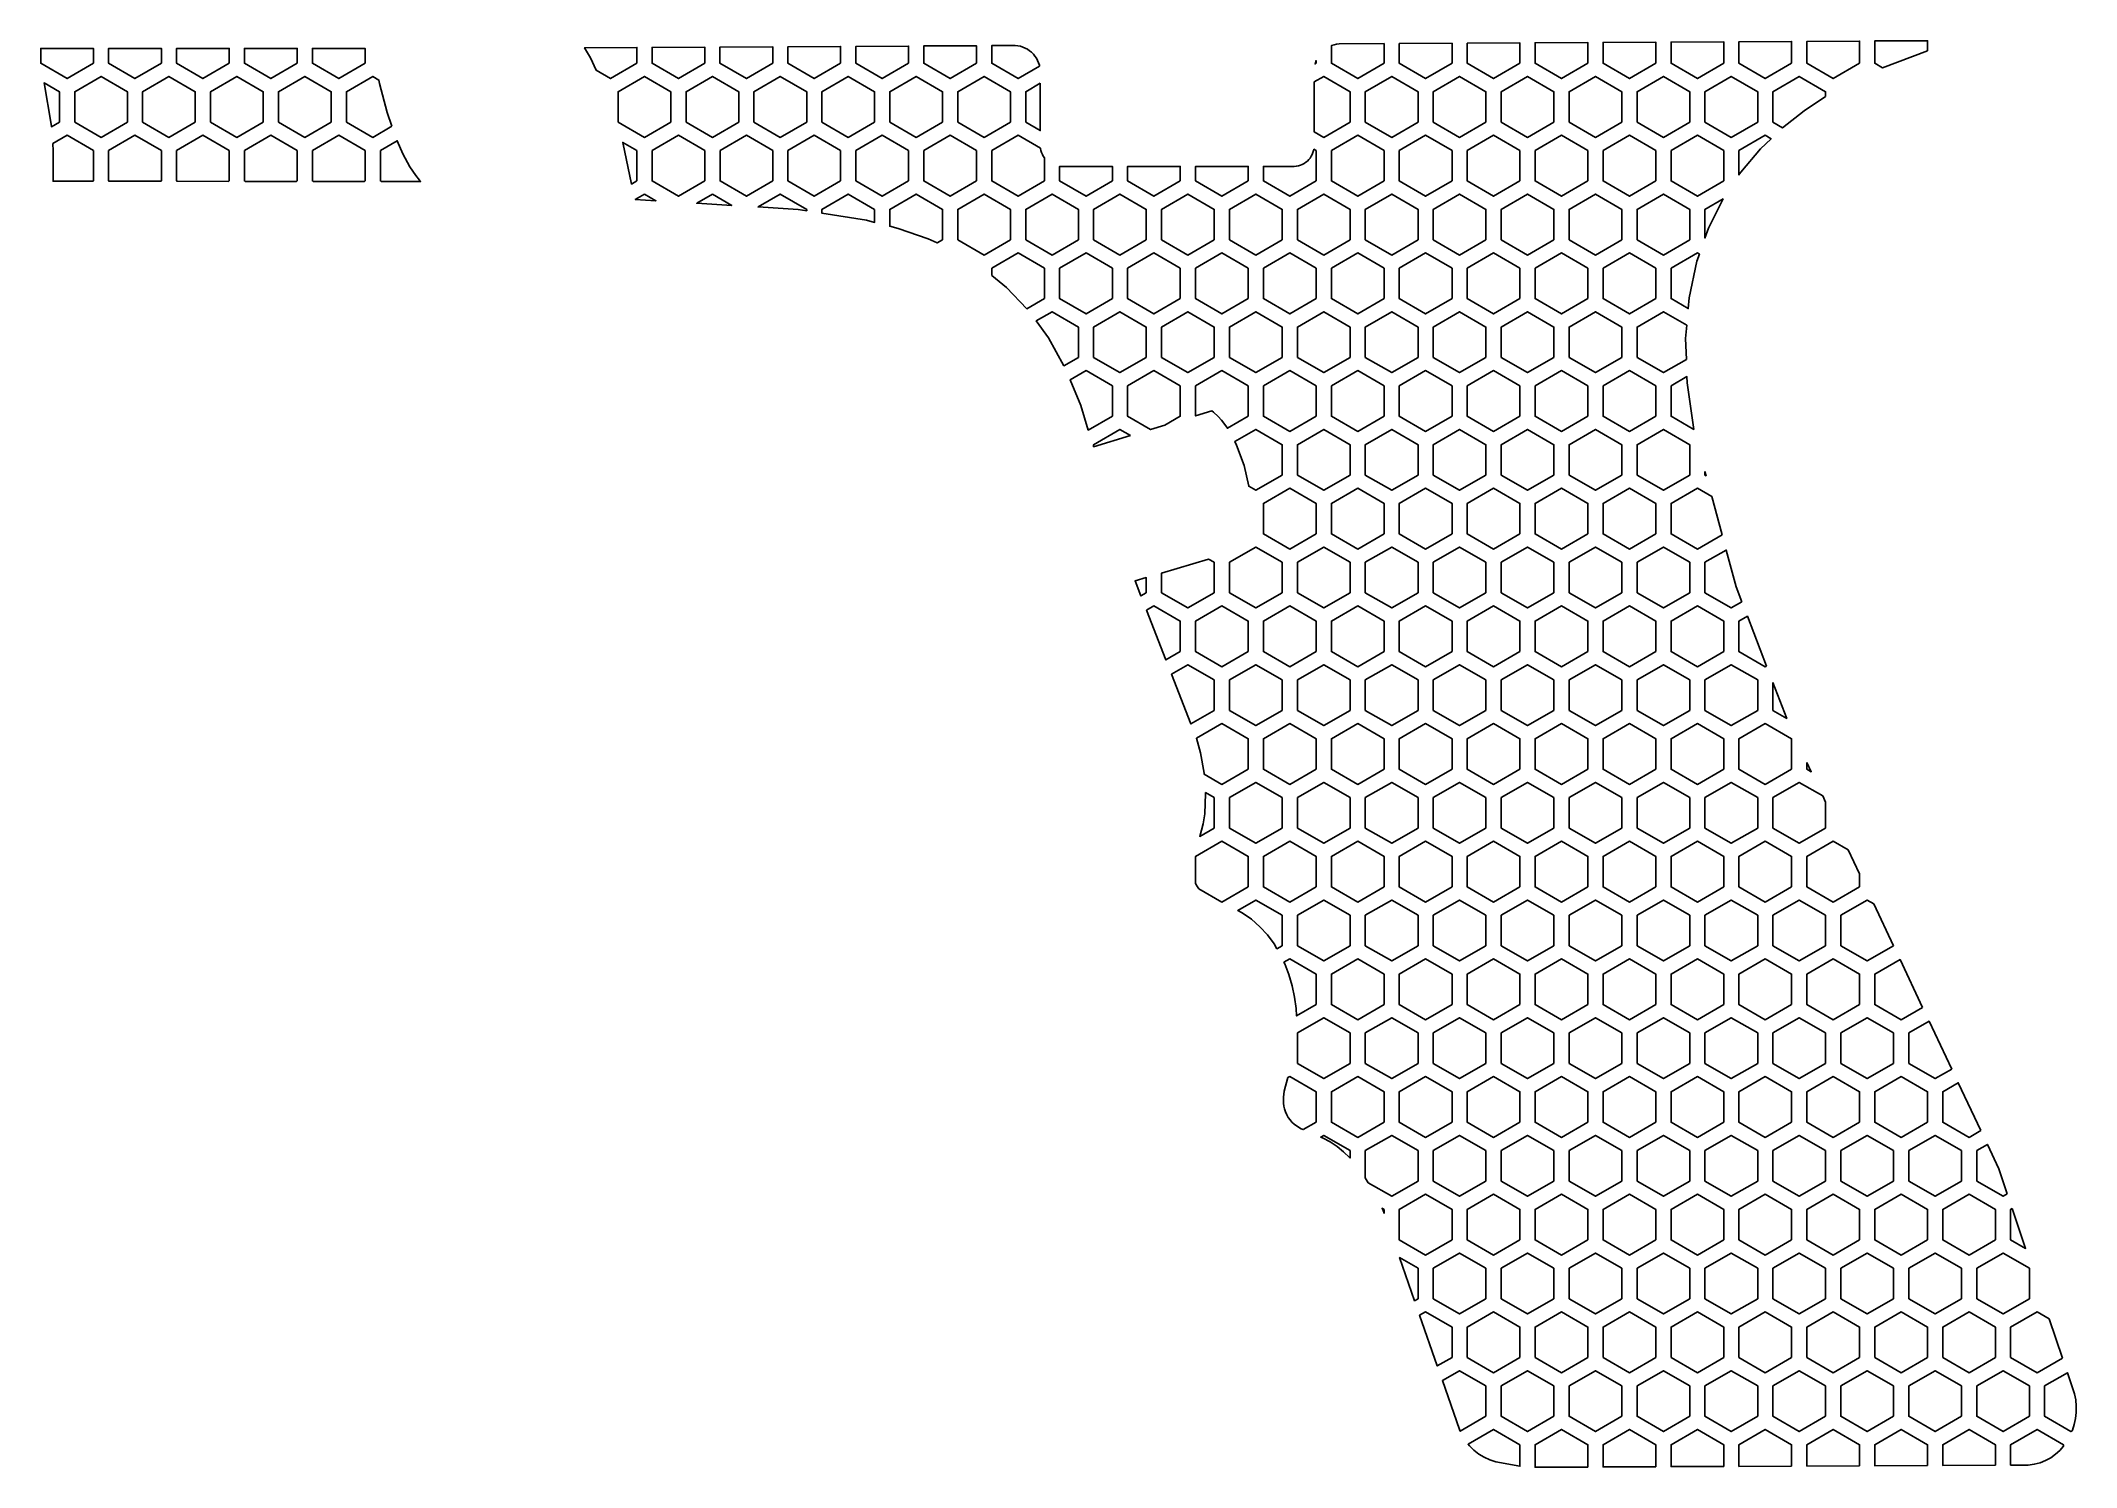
# Model space of a CAD drawing. Extents: x -41 to 93, y -133 to -40.
import ezdxf

# ---------------------------------------------------------------- set-up
doc = ezdxf.new("R2010")
doc.units = 0
doc.layers.add('Add_Red', color=1, linetype='Continuous')

msp = doc.modelspace()

# ---------------------------------------------------------------- linework, layer by layer
at = {"layer": 'Add_Red'}
for points in [[(-37.329024, -41.007569), (-37.329024, -40.028058), (-40.793126, -40.028058), (-40.793126, -41.007569), (-39.061075, -42.007569), (-37.329024, -41.007569)], [(-32.864924, -41.007569), (-32.864924, -40.028058), (-36.329024, -40.028058), (-36.329024, -41.007569), (-34.596973, -42.007569), (-32.864924, -41.007569)], [(-28.400822, -41.007569), (-28.400822, -40.028058), (-31.864924, -40.028058), (-31.864924, -41.007569), (-30.132873, -42.007569), (-28.400822, -41.007569)], [(-23.936721, -41.007569), (-23.936721, -40.028058), (-27.400823, -40.028058), (-27.400823, -41.007569), (-25.668772, -42.007569), (-23.936721, -41.007569)], [(-19.47262, -41.007569), (-19.47262, -40.028058), (-22.936721, -40.028058), (-22.936721, -41.007569), (-21.204671, -42.007569), (-19.47262, -41.007569)], [(-1.616216, -41.007569), (-1.616216, -39.967206), (-5.056042, -39.985042), (-5.056041, -39.985042), (-4.671207, -40.654774), (-4.288561, -41.46469), (-3.348267, -42.007569), (-1.616216, -41.007569)], [(2.847884, -41.007569), (2.847884, -39.944059), (-0.616216, -39.962021), (-0.616216, -41.007569), (1.115834, -42.007569), (2.847884, -41.007569)], [(7.311985, -41.007569), (7.311985, -39.920911), (3.847883, -39.938873), (3.847883, -41.007569), (5.579934, -42.007569), (7.311985, -41.007569)], [(11.776086, -41.007569), (11.776086, -39.897764), (8.311985, -39.915726), (8.311985, -41.007569), (10.044035, -42.007569), (11.776086, -41.007569)], [(16.240187, -41.007569), (16.240187, -39.874617), (12.776086, -39.892579), (12.776086, -41.007569), (14.508136, -42.007569), (16.240187, -41.007569)], [(20.704288, -41.007569), (20.704288, -39.85147), (17.240186, -39.869432), (17.240186, -41.007569), (18.972237, -42.007569), (20.704288, -41.007569)], [(24.850348, -41.19119), (24.839006, -41.135874), (24.787994, -40.972486), (24.721829, -40.816417), (24.641269, -40.668681), (24.547323, -40.530035), (24.440752, -40.401494), (24.322307, -40.283804), (24.192996, -40.177731), (24.053845, -40.084291), (23.905607, -40.004489), (23.749291, -39.939082), (23.585656, -39.889085), (23.415444, -39.855242), (23.239918, -39.838322), (21.704288, -39.846285), (21.704288, -41.007569), (23.436339, -42.007569), (24.850348, -41.19119)], [(47.488894, -41.007569), (47.488894, -39.713083), (44.546457, -39.728842), (44.371432, -39.747531), (44.201979, -39.782887), (44.039093, -39.834407), (44.024793, -39.840512), (44.024793, -41.007569), (45.756844, -42.007569), (47.488894, -41.007569)], [(51.952995, -41.007569), (51.952995, -39.689174), (48.488894, -39.707727), (48.488894, -41.007569), (50.220944, -42.007569), (51.952995, -41.007569)], [(56.417096, -41.007569), (56.417096, -39.665265), (52.952995, -39.683818), (52.952995, -41.007569), (54.685045, -42.007569), (56.417096, -41.007569)], [(60.881197, -41.007569), (60.881197, -39.641356), (57.417096, -39.659909), (57.417096, -41.007569), (59.149147, -42.007569), (60.881197, -41.007569)], [(65.345298, -41.007569), (65.345298, -39.617448), (61.881196, -39.636001), (61.881196, -41.007569), (63.613247, -42.007569), (65.345298, -41.007569)], [(69.809399, -41.007569), (69.809399, -39.593539), (66.345298, -39.612092), (66.345298, -41.007569), (68.077349, -42.007569), (69.809399, -41.007569)], [(74.2735, -41.007569), (74.2735, -39.56963), (70.809399, -39.588183), (70.809399, -41.007569), (72.541449, -42.007569), (74.2735, -41.007569)], [(78.737601, -41.007569), (78.737601, -39.545721), (75.2735, -39.564274), (75.2735, -41.007569), (77.00555, -42.007569), (78.737601, -41.007569)], [(83.201702, -40.190875), (83.201702, -39.521812), (79.737601, -39.540365), (79.737601, -41.007569), (80.24351, -41.299656), (83.201702, -40.190875)], [(43.024793, -41.007569), (43.024793, -40.830158), (43.007426, -40.871371), (42.956922, -41.034513), (42.954088, -41.04839), (43.024793, -41.007569)], [(-39.561048, -44.873596), (-39.561048, -42.873595), (-40.571557, -42.290178), (-40.09807, -45.003877), (-40.085733, -45.176523), (-39.561048, -44.873596)], [(-35.096947, -44.873596), (-35.096947, -42.873595), (-36.828998, -41.873595), (-38.561048, -42.873595), (-38.561048, -44.873596), (-36.828998, -45.873596), (-35.096947, -44.873596)], [(-30.632846, -44.873596), (-30.632846, -42.873595), (-32.364897, -41.873595), (-34.096947, -42.873595), (-34.096947, -44.873596), (-32.364897, -45.873596), (-30.632846, -44.873596)], [(-26.168745, -44.873596), (-26.168745, -42.873595), (-27.900796, -41.873595), (-29.632847, -42.873595), (-29.632847, -44.873596), (-27.900796, -45.873596), (-26.168745, -44.873596)], [(-21.704644, -44.873596), (-21.704644, -42.873595), (-23.436694, -41.873595), (-25.168745, -42.873595), (-25.168745, -44.873596), (-23.436694, -45.873596), (-21.704644, -44.873596)], [(-17.71549, -45.147807), (-18.023899, -44.250563), (-18.522432, -42.34333), (-18.566613, -42.107988), (-18.972594, -41.873595), (-20.704645, -42.873595), (-20.704645, -44.873596), (-18.972594, -45.873596), (-17.71549, -45.147807)], [(0.615861, -44.873596), (0.615861, -42.873595), (-1.116189, -41.873595), (-2.84824, -42.873595), (-2.84824, -44.873596), (-1.116189, -45.873596), (0.615861, -44.873596)], [(5.079961, -44.873596), (5.079961, -42.873595), (3.34791, -41.873595), (1.61586, -42.873595), (1.61586, -44.873596), (3.34791, -45.873596), (5.079961, -44.873596)], [(9.544062, -44.873596), (9.544062, -42.873595), (7.812011, -41.873595), (6.079961, -42.873595), (6.079961, -44.873596), (7.812011, -45.873596), (9.544062, -44.873596)], [(14.008163, -44.873596), (14.008163, -42.873595), (12.276113, -41.873595), (10.544062, -42.873595), (10.544062, -44.873596), (12.276113, -45.873596), (14.008163, -44.873596)], [(18.472264, -44.873596), (18.472264, -42.873595), (16.740213, -41.873595), (15.008162, -42.873595), (15.008162, -44.873596), (16.740213, -45.873596), (18.472264, -44.873596)], [(22.936366, -44.873596), (22.936366, -42.873595), (21.204315, -41.873595), (19.472264, -42.873595), (19.472264, -44.873596), (21.204315, -45.873596), (22.936366, -44.873596)], [(24.892472, -42.321586), (23.936365, -42.873595), (23.936365, -44.873596), (24.895002, -45.427065), (24.892472, -42.321586)], [(45.256871, -44.873596), (45.256871, -42.873595), (43.52482, -41.873595), (42.903963, -42.232047), (42.901342, -45.513631), (43.52482, -45.873596), (45.256871, -44.873596)], [(49.720971, -44.873596), (49.720971, -42.873595), (47.988921, -41.873595), (46.25687, -42.873595), (46.25687, -44.873596), (47.988921, -45.873596), (49.720971, -44.873596)], [(54.185072, -44.873596), (54.185072, -42.873595), (52.453021, -41.873595), (50.720971, -42.873595), (50.720971, -44.873596), (52.453021, -45.873596), (54.185072, -44.873596)], [(58.649174, -44.873596), (58.649174, -42.873595), (56.917123, -41.873595), (55.185072, -42.873595), (55.185072, -44.873596), (56.917123, -45.873596), (58.649174, -44.873596)], [(63.113274, -44.873596), (63.113274, -42.873595), (61.381223, -41.873595), (59.649173, -42.873595), (59.649173, -44.873596), (61.381223, -45.873596), (63.113274, -44.873596)], [(67.577376, -44.873596), (67.577376, -42.873595), (65.845325, -41.873595), (64.113274, -42.873595), (64.113274, -44.873596), (65.845325, -45.873596), (67.577376, -44.873596)], [(72.041476, -44.873596), (72.041476, -42.873595), (70.309426, -41.873595), (68.577375, -42.873595), (68.577375, -44.873596), (70.309426, -45.873596), (72.041476, -44.873596)], [(75.091386, -44.124263), (76.505577, -43.180116), (76.505577, -42.873595), (74.773526, -41.873595), (73.041476, -42.873595), (73.041476, -44.873596), (73.682343, -45.243601), (75.091386, -44.124263)], [(-37.328992, -48.739621), (-37.328992, -46.739621), (-39.061043, -45.739621), (-40.006488, -46.285474), (-39.972532, -46.760647), (-39.975311, -48.756338), (-37.361275, -48.758259), (-37.328992, -48.739621)], [(-32.864891, -48.739621), (-32.864891, -46.739621), (-34.596941, -45.739621), (-36.328992, -46.739621), (-36.328992, -48.739621), (-36.295352, -48.759043), (-32.90285, -48.761537), (-32.864891, -48.739621)], [(-28.40079, -48.739621), (-28.40079, -46.739621), (-30.132841, -45.739621), (-31.864892, -46.739621), (-31.864892, -48.739621), (-31.825562, -48.762328), (-28.444425, -48.764814), (-28.40079, -48.739621)], [(-23.936688, -48.739621), (-23.936688, -46.739621), (-25.668739, -45.739621), (-27.40079, -46.739621), (-27.40079, -48.739621), (-27.355769, -48.765614), (-23.985999, -48.768091), (-23.936688, -48.739621)], [(-19.472588, -48.739621), (-19.472588, -46.739621), (-21.204639, -45.739621), (-22.936689, -46.739621), (-22.936689, -48.739621), (-22.885978, -48.768899), (-19.527575, -48.771368), (-19.472588, -48.739621)], [(-15.895656, -48.692104), (-16.14917, -48.373681), (-16.525831, -47.802971), (-16.988521, -46.9475), (-17.359441, -46.096945), (-18.472588, -46.739621), (-18.472588, -48.739621), (-18.416186, -48.772185), (-15.818739, -48.774094), (-15.895656, -48.692104)], [(-1.616183, -48.739621), (-1.616183, -46.739621), (-2.547261, -46.202063), (-1.963051, -48.939885), (-1.616183, -48.739621)], [(2.847916, -48.739621), (2.847916, -46.739621), (1.115866, -45.739621), (-0.616184, -46.739621), (-0.616184, -48.739621), (1.115866, -49.739621), (2.847916, -48.739621)], [(7.312017, -48.739621), (7.312017, -46.739621), (5.579966, -45.739621), (3.847916, -46.739621), (3.847916, -48.739621), (5.579966, -49.739621), (7.312017, -48.739621)], [(11.776119, -48.739621), (11.776119, -46.739621), (10.044068, -45.739621), (8.312017, -46.739621), (8.312017, -48.739621), (10.044068, -49.739621), (11.776119, -48.739621)], [(16.240219, -48.739621), (16.240219, -46.739621), (14.508168, -45.739621), (12.776119, -46.739621), (12.776119, -48.739621), (14.508168, -49.739621), (16.240219, -48.739621)], [(20.704321, -48.739621), (20.704321, -46.739621), (18.97227, -45.739621), (17.240219, -46.739621), (17.240219, -48.739621), (18.97227, -49.739621), (20.704321, -48.739621)], [(25.168421, -48.739621), (25.168421, -47.227784), (25.095665, -47.120015), (25.031448, -47.001556), (24.978744, -46.876706), (24.938065, -46.74597), (24.910177, -46.610117), (24.908053, -46.589298), (23.436371, -45.739621), (21.70432, -46.739621), (21.70432, -48.739621), (23.436371, -49.739621), (25.168421, -48.739621)], [(43.024826, -48.739621), (43.024826, -46.739621), (42.877168, -46.65437), (42.858366, -46.74597), (42.817687, -46.876706), (42.764981, -47.001556), (42.700767, -47.120015), (42.625799, -47.231056), (42.540609, -47.334154), (42.446211, -47.428552), (42.343109, -47.513746), (42.232072, -47.58871), (42.113613, -47.652929), (41.988763, -47.705631), (41.858026, -47.74631), (41.722173, -47.774198), (41.58172, -47.788522), (39.560724, -47.788522), (39.560724, -48.739621), (41.292775, -49.739621), (43.024826, -48.739621)], [(47.488927, -48.739621), (47.488927, -46.739621), (45.756876, -45.739621), (44.024825, -46.739621), (44.024825, -48.739621), (45.756876, -49.739621), (47.488927, -48.739621)], [(51.953027, -48.739621), (51.953027, -46.739621), (50.220976, -45.739621), (48.488927, -46.739621), (48.488927, -48.739621), (50.220976, -49.739621), (51.953027, -48.739621)], [(56.417129, -48.739621), (56.417129, -46.739621), (54.685078, -45.739621), (52.953027, -46.739621), (52.953027, -48.739621), (54.685078, -49.739621), (56.417129, -48.739621)], [(60.881229, -48.739621), (60.881229, -46.739621), (59.149179, -45.739621), (57.417129, -46.739621), (57.417129, -48.739621), (59.149179, -49.739621), (60.881229, -48.739621)], [(65.345331, -48.739621), (65.345331, -46.739621), (63.61328, -45.739621), (61.881229, -46.739621), (61.881229, -48.739621), (63.61328, -49.739621), (65.345331, -48.739621)], [(69.809432, -48.739621), (69.809432, -46.739621), (68.077381, -45.739621), (66.34533, -46.739621), (66.34533, -48.739621), (68.077381, -49.739621), (69.809432, -48.739621)], [(70.928237, -48.16799), (72.222059, -46.635528), (72.924752, -45.960903), (72.541481, -45.739621), (70.809432, -46.739621), (70.809432, -48.346761), (70.928237, -48.16799)], [(29.632522, -48.739621), (29.632522, -47.788522), (26.214712, -47.788522), (26.168421, -47.783801), (26.168421, -48.739621), (27.900471, -49.739621), (29.632522, -48.739621)], [(34.096624, -48.739621), (34.096624, -47.788522), (30.632522, -47.788522), (30.632522, -48.739621), (32.364573, -49.739621), (34.096624, -48.739621)], [(38.560724, -48.739621), (38.560724, -47.788522), (35.096624, -47.788522), (35.096624, -48.739621), (36.828673, -49.739621), (38.560724, -48.739621)], [(-1.116157, -49.605646), (-1.722763, -49.95587), (-0.366422, -50.038506), (-1.116157, -49.605646)], [(3.347942, -49.605646), (2.315225, -50.201886), (4.62433, -50.342569), (3.347942, -49.605646)], [(9.544095, -50.605646), (7.812044, -49.605646), (6.353214, -50.447902), (8.981645, -50.60804), (9.544095, -50.697458), (9.544095, -50.605646)], [(14.008195, -50.605646), (12.276145, -49.605646), (10.544095, -50.605646), (10.544095, -50.856436), (13.470515, -51.321675), (14.008195, -51.45988), (14.008195, -50.605646)], [(18.472297, -52.605646), (18.472297, -50.605646), (16.740246, -49.605646), (15.008195, -50.605646), (15.008195, -51.716918), (15.555446, -51.857583), (17.525323, -52.54394), (18.108998, -52.815397), (18.472297, -52.605646)], [(22.936398, -52.605646), (22.936398, -50.605646), (21.204347, -49.605646), (19.472296, -50.605646), (19.472296, -52.605646), (21.204347, -53.605646), (22.936398, -52.605646)], [(27.400498, -52.605646), (27.400498, -50.605646), (25.668447, -49.605646), (23.936398, -50.605646), (23.936398, -52.605646), (25.668447, -53.605646), (27.400498, -52.605646)], [(31.8646, -52.605646), (31.8646, -50.605646), (30.132549, -49.605646), (28.400498, -50.605646), (28.400498, -52.605646), (30.132549, -53.605646), (31.8646, -52.605646)], [(36.3287, -52.605646), (36.3287, -50.605646), (34.59665, -49.605646), (32.8646, -50.605646), (32.8646, -52.605646), (34.59665, -53.605646), (36.3287, -52.605646)], [(40.792802, -52.605646), (40.792802, -50.605646), (39.060751, -49.605646), (37.3287, -50.605646), (37.3287, -52.605646), (39.060751, -53.605646), (40.792802, -52.605646)], [(45.256903, -52.605646), (45.256903, -50.605646), (43.524852, -49.605646), (41.792801, -50.605646), (41.792801, -52.605646), (43.524852, -53.605646), (45.256903, -52.605646)], [(49.721003, -52.605646), (49.721003, -50.605646), (47.988954, -49.605646), (46.256903, -50.605646), (46.256903, -52.605646), (47.988954, -53.605646), (49.721003, -52.605646)], [(54.185105, -52.605646), (54.185105, -50.605646), (52.453054, -49.605646), (50.721003, -50.605646), (50.721003, -52.605646), (52.453054, -53.605646), (54.185105, -52.605646)], [(58.649206, -52.605646), (58.649206, -50.605646), (56.917155, -49.605646), (55.185104, -50.605646), (55.185104, -52.605646), (56.917155, -53.605646), (58.649206, -52.605646)], [(63.113307, -52.605646), (63.113307, -50.605646), (61.381256, -49.605646), (59.649206, -50.605646), (59.649206, -52.605646), (61.381256, -53.605646), (63.113307, -52.605646)], [(67.577408, -52.605646), (67.577408, -50.605646), (65.845357, -49.605646), (64.113306, -50.605646), (64.113306, -52.605646), (65.845357, -53.605646), (67.577408, -52.605646)], [(68.802058, -51.848272), (69.767745, -49.918405), (68.577408, -50.605646), (68.577408, -52.490441), (68.802058, -51.848272)], [(25.168453, -56.471672), (25.168453, -54.471672), (23.436404, -53.471672), (21.704353, -54.471672), (21.704353, -54.949843), (22.682258, -55.736083), (24.016564, -57.136717), (25.168453, -56.471672)], [(29.632555, -56.471672), (29.632555, -54.471672), (27.900504, -53.471672), (26.168453, -54.471672), (26.168453, -56.471672), (27.900504, -57.471673), (29.632555, -56.471672)], [(34.096656, -56.471672), (34.096656, -54.471672), (32.364605, -53.471672), (30.632554, -54.471672), (30.632554, -56.471672), (32.364605, -57.471673), (34.096656, -56.471672)], [(38.560757, -56.471672), (38.560757, -54.471672), (36.828706, -53.471672), (35.096656, -54.471672), (35.096656, -56.471672), (36.828706, -57.471673), (38.560757, -56.471672)], [(43.024858, -56.471672), (43.024858, -54.471672), (41.292807, -53.471672), (39.560756, -54.471672), (39.560756, -56.471672), (41.292807, -57.471673), (43.024858, -56.471672)], [(47.488959, -56.471672), (47.488959, -54.471672), (45.756908, -53.471672), (44.024858, -54.471672), (44.024858, -56.471672), (45.756908, -57.471673), (47.488959, -56.471672)], [(51.95306, -56.471672), (51.95306, -54.471672), (50.221009, -53.471672), (48.488959, -54.471672), (48.488959, -56.471672), (50.221009, -57.471673), (51.95306, -56.471672)], [(56.417161, -56.471672), (56.417161, -54.471672), (54.68511, -53.471672), (52.953059, -54.471672), (52.953059, -56.471672), (54.68511, -57.471673), (56.417161, -56.471672)], [(60.881262, -56.471672), (60.881262, -54.471672), (59.149212, -53.471672), (57.417161, -54.471672), (57.417161, -56.471672), (59.149212, -57.471673), (60.881262, -56.471672)], [(65.345363, -56.471672), (65.345363, -54.471672), (63.613312, -53.471672), (61.881261, -54.471672), (61.881261, -56.471672), (63.613312, -57.471673), (65.345363, -56.471672)], [(67.532392, -56.430085), (68.042175, -54.02042), (68.207807, -53.546955), (68.077413, -53.471672), (66.345363, -54.471672), (66.345363, -56.471672), (67.4741, -57.123349), (67.532392, -56.430085)], [(27.400531, -60.337698), (27.400531, -58.337698), (25.66848, -57.337697), (24.627402, -57.938765), (25.42941, -59.039566), (26.450929, -60.885951), (27.400531, -60.337698)], [(31.864632, -60.337698), (31.864632, -58.337698), (30.132581, -57.337697), (28.40053, -58.337698), (28.40053, -60.337698), (30.132581, -61.337698), (31.864632, -60.337698)], [(36.328733, -60.337698), (36.328733, -58.337698), (34.596683, -57.337697), (32.864632, -58.337698), (32.864632, -60.337698), (34.596683, -61.337698), (36.328733, -60.337698)], [(40.792834, -60.337698), (40.792834, -58.337698), (39.060783, -57.337697), (37.328732, -58.337698), (37.328732, -60.337698), (39.060783, -61.337698), (40.792834, -60.337698)], [(45.256935, -60.337698), (45.256935, -58.337698), (43.524884, -57.337697), (41.792834, -58.337698), (41.792834, -60.337698), (43.524884, -61.337698), (45.256935, -60.337698)], [(49.721036, -60.337698), (49.721036, -58.337698), (47.988986, -57.337697), (46.256935, -58.337698), (46.256935, -60.337698), (47.988986, -61.337698), (49.721036, -60.337698)], [(54.185137, -60.337698), (54.185137, -58.337698), (52.453086, -57.337697), (50.721035, -58.337698), (50.721035, -60.337698), (52.453086, -61.337698), (54.185137, -60.337698)], [(58.649239, -60.337698), (58.649239, -58.337698), (56.917188, -57.337697), (55.185137, -58.337698), (55.185137, -60.337698), (56.917188, -61.337698), (58.649239, -60.337698)], [(63.113339, -60.337698), (63.113339, -58.337698), (61.381288, -57.337697), (59.649238, -58.337698), (59.649238, -60.337698), (61.381288, -61.337698), (63.113339, -60.337698)], [(67.355207, -60.466004), (67.308764, -59.089661), (67.381504, -58.224574), (65.845389, -57.337697), (64.113339, -58.337698), (64.113339, -60.337698), (65.845389, -61.337698), (67.355207, -60.466004)], [(29.632587, -64.203724), (29.632587, -62.203724), (27.900536, -61.203724), (26.862354, -61.803119), (27.564499, -63.498527), (28.053222, -65.115571), (29.632587, -64.203724)], [(33.084909, -64.787875), (34.096689, -64.203724), (34.096689, -62.203724), (32.364638, -61.203724), (30.632587, -62.203724), (30.632587, -64.203724), (32.139412, -65.07369), (33.084909, -64.787875)], [(38.560789, -64.203724), (38.560789, -62.203724), (36.828738, -61.203724), (35.096688, -62.203724), (35.096688, -64.179734), (36.16545, -63.856658), (36.286268, -63.942922), (36.594414, -64.223813), (36.800973, -64.45304), (37.032043, -64.749002), (37.195321, -64.992077), (38.560789, -64.203724)], [(43.02489, -64.203724), (43.02489, -62.203724), (41.29284, -61.203724), (39.560789, -62.203724), (39.560789, -64.203724), (41.29284, -65.203724), (43.02489, -64.203724)], [(47.488992, -64.203724), (47.488992, -62.203724), (45.756941, -61.203724), (44.02489, -62.203724), (44.02489, -64.203724), (45.756941, -65.203724), (47.488992, -64.203724)], [(51.953092, -64.203724), (51.953092, -62.203724), (50.221041, -61.203724), (48.488992, -62.203724), (48.488992, -64.203724), (50.221041, -65.203724), (51.953092, -64.203724)], [(56.417194, -64.203724), (56.417194, -62.203724), (54.685143, -61.203724), (52.953092, -62.203724), (52.953092, -64.203724), (54.685143, -65.203724), (56.417194, -64.203724)], [(60.881294, -64.203724), (60.881294, -62.203724), (59.149244, -61.203724), (57.417193, -62.203724), (57.417193, -64.203724), (59.149244, -65.203724), (60.881294, -64.203724)], [(65.345395, -64.203724), (65.345395, -62.203724), (63.613345, -61.203724), (61.881294, -62.203724), (61.881294, -64.203724), (63.613345, -65.203724), (65.345395, -64.203724)], [(67.407359, -62.011536), (67.393426, -61.598643), (66.345395, -62.203724), (66.345395, -64.203724), (67.844366, -65.069155), (67.407359, -62.011536)], [(30.826734, -65.4705), (30.132614, -65.069749), (28.400563, -66.069749), (28.400563, -66.203907), (30.826734, -65.4705)], [(40.792866, -68.069749), (40.792866, -66.069749), (39.060816, -65.069749), (37.675429, -65.869602), (37.7951, -66.097012), (38.284497, -67.437064), (38.598479, -68.802819), (39.060816, -69.069749), (40.792866, -68.069749)], [(45.256968, -68.069749), (45.256968, -66.069749), (43.524917, -65.069749), (41.792866, -66.069749), (41.792866, -68.069749), (43.524917, -69.069749), (45.256968, -68.069749)], [(49.721068, -68.069749), (49.721068, -66.069749), (47.989018, -65.069749), (46.256968, -66.069749), (46.256968, -68.069749), (47.989018, -69.069749), (49.721068, -68.069749)], [(54.18517, -68.069749), (54.18517, -66.069749), (52.453119, -65.069749), (50.721068, -66.069749), (50.721068, -68.069749), (52.453119, -69.069749), (54.18517, -68.069749)], [(58.649271, -68.069749), (58.649271, -66.069749), (56.91722, -65.069749), (55.185169, -66.069749), (55.185169, -68.069749), (56.91722, -69.069749), (58.649271, -68.069749)], [(63.113371, -68.069749), (63.113371, -66.069749), (61.381321, -65.069749), (59.649271, -66.069749), (59.649271, -68.069749), (61.381321, -69.069749), (63.113371, -68.069749)], [(67.577473, -68.069749), (67.577473, -66.069749), (65.845422, -65.069749), (64.113371, -66.069749), (64.113371, -68.069749), (65.845422, -69.069749), (67.577473, -68.069749)], [(68.577473, -67.839591), (68.577473, -68.069749), (68.651428, -68.112447), (68.577473, -67.839591)], [(43.024923, -71.935775), (43.024923, -69.935774), (41.292872, -68.935774), (39.560821, -69.935774), (39.560821, -71.935775), (41.292872, -72.935775), (43.024923, -71.935775)], [(47.489024, -71.935775), (47.489024, -69.935774), (45.756973, -68.935774), (44.024922, -69.935774), (44.024922, -71.935775), (45.756973, -72.935775), (47.489024, -71.935775)], [(51.953125, -71.935775), (51.953125, -69.935774), (50.221074, -68.935774), (48.489024, -69.935774), (48.489024, -71.935775), (50.221074, -72.935775), (51.953125, -71.935775)], [(56.417226, -71.935775), (56.417226, -69.935774), (54.685175, -68.935774), (52.953124, -69.935774), (52.953124, -71.935775), (54.685175, -72.935775), (56.417226, -71.935775)], [(60.881326, -71.935775), (60.881326, -69.935774), (59.149277, -68.935774), (57.417226, -69.935774), (57.417226, -71.935775), (59.149277, -72.935775), (60.881326, -71.935775)], [(65.345428, -71.935775), (65.345428, -69.935774), (63.613377, -68.935774), (61.881326, -69.935774), (61.881326, -71.935775), (63.613377, -72.935775), (65.345428, -71.935775)], [(69.704183, -71.996596), (69.022455, -69.481357), (68.077478, -68.935774), (66.345427, -69.935774), (66.345427, -71.935775), (68.077478, -72.935775), (69.704183, -71.996596)], [(40.792899, -75.801801), (40.792899, -73.801801), (39.060848, -72.801801), (37.328797, -73.801801), (37.328797, -75.801801), (39.060848, -76.801801), (40.792899, -75.801801)], [(45.257, -75.801801), (45.257, -73.801801), (43.524949, -72.801801), (41.792898, -73.801801), (41.792898, -75.801801), (43.524949, -76.801801), (45.257, -75.801801)], [(49.721101, -75.801801), (49.721101, -73.801801), (47.989051, -72.801801), (46.257, -73.801801), (46.257, -75.801801), (47.989051, -76.801801), (49.721101, -75.801801)], [(54.185202, -75.801801), (54.185202, -73.801801), (52.453151, -72.801801), (50.7211, -73.801801), (50.7211, -75.801801), (52.453151, -76.801801), (54.185202, -75.801801)], [(58.649303, -75.801801), (58.649303, -73.801801), (56.917253, -72.801801), (55.185202, -73.801801), (55.185202, -75.801801), (56.917253, -76.801801), (58.649303, -75.801801)], [(63.113404, -75.801801), (63.113404, -73.801801), (61.381353, -72.801801), (59.649303, -73.801801), (59.649303, -75.801801), (61.381353, -76.801801), (63.113404, -75.801801)], [(67.577505, -75.801801), (67.577505, -73.801801), (65.845454, -72.801801), (64.113403, -73.801801), (64.113403, -75.801801), (65.845454, -76.801801), (67.577505, -75.801801)], [(71.008531, -76.398247), (70.62955, -75.410745), (69.974808, -72.995068), (68.577505, -73.801801), (68.577505, -75.801801), (70.309556, -76.801801), (71.008531, -76.398247)], [(31.864697, -75.801801), (31.864697, -74.8084), (31.13068, -75.027534), (31.511905, -76.005486), (31.864697, -75.801801)], [(36.328797, -75.801801), (36.328797, -73.801801), (35.956473, -73.586839), (32.864697, -74.50986), (32.864697, -75.801801), (34.596748, -76.801801), (36.328797, -75.801801)], [(34.096753, -79.667826), (34.096753, -77.667826), (32.364703, -76.667826), (31.879336, -76.948053), (33.152151, -80.213192), (34.096753, -79.667826)], [(38.560854, -79.667826), (38.560854, -77.667826), (36.828803, -76.667826), (35.096753, -77.667826), (35.096753, -79.667826), (36.828803, -80.667826), (38.560854, -79.667826)], [(43.024955, -79.667826), (43.024955, -77.667826), (41.292904, -76.667826), (39.560854, -77.667826), (39.560854, -79.667826), (41.292904, -80.667826), (43.024955, -79.667826)], [(47.489057, -79.667826), (47.489057, -77.667826), (45.757006, -76.667826), (44.024955, -77.667826), (44.024955, -79.667826), (45.757006, -80.667826), (47.489057, -79.667826)], [(51.953157, -79.667826), (51.953157, -77.667826), (50.221106, -76.667826), (48.489056, -77.667826), (48.489056, -79.667826), (50.221106, -80.667826), (51.953157, -79.667826)], [(56.417258, -79.667826), (56.417258, -77.667826), (54.685208, -76.667826), (52.953157, -77.667826), (52.953157, -79.667826), (54.685208, -80.667826), (56.417258, -79.667826)], [(60.881359, -79.667826), (60.881359, -77.667826), (59.149309, -76.667826), (57.417258, -77.667826), (57.417258, -79.667826), (59.149309, -80.667826), (60.881359, -79.667826)], [(65.34546, -79.667826), (65.34546, -77.667826), (63.613409, -76.667826), (61.881359, -77.667826), (61.881359, -79.667826), (63.613409, -80.667826), (65.34546, -79.667826)], [(69.809562, -79.667826), (69.809562, -77.667826), (68.077511, -76.667826), (66.34546, -77.667826), (66.34546, -79.667826), (68.077511, -80.667826), (69.809562, -79.667826)], [(72.627967, -80.617968), (71.371301, -77.343505), (70.809561, -77.667826), (70.809561, -79.667826), (72.541611, -80.667826), (72.627967, -80.617968)], [(36.32883, -83.533852), (36.32883, -81.533852), (34.59678, -80.533852), (33.519587, -81.15577), (34.792402, -84.420909), (36.32883, -83.533852)], [(40.792931, -83.533852), (40.792931, -81.533852), (39.06088, -80.533852), (37.32883, -81.533852), (37.32883, -83.533852), (39.06088, -84.533852), (40.792931, -83.533852)], [(45.257033, -83.533852), (45.257033, -81.533852), (43.524982, -80.533852), (41.792931, -81.533852), (41.792931, -83.533852), (43.524982, -84.533852), (45.257033, -83.533852)], [(49.721133, -83.533852), (49.721133, -81.533852), (47.989083, -80.533852), (46.257032, -81.533852), (46.257032, -83.533852), (47.989083, -84.533852), (49.721133, -83.533852)], [(54.185234, -83.533852), (54.185234, -81.533852), (52.453184, -80.533852), (50.721133, -81.533852), (50.721133, -83.533852), (52.453184, -84.533852), (54.185234, -83.533852)], [(58.649336, -83.533852), (58.649336, -81.533852), (56.917285, -80.533852), (55.185234, -81.533852), (55.185234, -83.533852), (56.917285, -84.533852), (58.649336, -83.533852)], [(63.113436, -83.533852), (63.113436, -81.533852), (61.381385, -80.533852), (59.649336, -81.533852), (59.649336, -83.533852), (61.381385, -84.533852), (63.113436, -83.533852)], [(67.577538, -83.533852), (67.577538, -81.533852), (65.845487, -80.533852), (64.113436, -81.533852), (64.113436, -83.533852), (65.845487, -84.533852), (67.577538, -83.533852)], [(72.041638, -83.533852), (72.041638, -81.533852), (70.309588, -80.533852), (68.577537, -81.533852), (68.577537, -83.533852), (70.309588, -84.533852), (72.041638, -83.533852)], [(73.041638, -81.695861), (73.041638, -83.533852), (73.9478, -84.057025), (73.041638, -81.695861)], [(38.560886, -87.399878), (38.560886, -85.399877), (36.828835, -84.399877), (35.153964, -85.366865), (35.430446, -86.33171), (35.663798, -87.656325), (35.669228, -87.730378), (36.828835, -88.399878), (38.560886, -87.399878)], [(43.024988, -87.399878), (43.024988, -85.399877), (41.292937, -84.399877), (39.560886, -85.399877), (39.560886, -87.399878), (41.292937, -88.399878), (43.024988, -87.399878)], [(47.489089, -87.399878), (47.489089, -85.399877), (45.757038, -84.399877), (44.024987, -85.399877), (44.024987, -87.399878), (45.757038, -88.399878), (47.489089, -87.399878)], [(51.953189, -87.399878), (51.953189, -85.399877), (50.221139, -84.399877), (48.489089, -85.399877), (48.489089, -87.399878), (50.221139, -88.399878), (51.953189, -87.399878)], [(56.417291, -87.399878), (56.417291, -85.399877), (54.68524, -84.399877), (52.953189, -85.399877), (52.953189, -87.399878), (54.68524, -88.399878), (56.417291, -87.399878)], [(60.881391, -87.399878), (60.881391, -85.399877), (59.149341, -84.399877), (57.417291, -85.399877), (57.417291, -87.399878), (59.149341, -88.399878), (60.881391, -87.399878)], [(65.345493, -87.399878), (65.345493, -85.399877), (63.613442, -84.399877), (61.881391, -85.399877), (61.881391, -87.399878), (63.613442, -88.399878), (65.345493, -87.399878)], [(69.809594, -87.399878), (69.809594, -85.399877), (68.077543, -84.399877), (66.345492, -85.399877), (66.345492, -87.399878), (68.077543, -88.399878), (69.809594, -87.399878)], [(74.273694, -87.399878), (74.273694, -85.399877), (72.541644, -84.399877), (70.809594, -85.399877), (70.809594, -87.399878), (72.541644, -88.399878), (74.273694, -87.399878)], [(75.273694, -86.949365), (75.273694, -87.399878), (75.566282, -87.568804), (75.273694, -86.949365)], [(40.792964, -91.265903), (40.792964, -89.265903), (39.060913, -88.265903), (37.328862, -89.265903), (37.328862, -91.265903), (39.060913, -92.265903), (40.792964, -91.265903)], [(45.257065, -91.265903), (45.257065, -89.265903), (43.525014, -88.265903), (41.792963, -89.265903), (41.792963, -91.265903), (43.525014, -92.265903), (45.257065, -91.265903)], [(49.721165, -91.265903), (49.721165, -89.265903), (47.989116, -88.265903), (46.257065, -89.265903), (46.257065, -91.265903), (47.989116, -92.265903), (49.721165, -91.265903)], [(54.185267, -91.265903), (54.185267, -89.265903), (52.453216, -88.265903), (50.721165, -89.265903), (50.721165, -91.265903), (52.453216, -92.265903), (54.185267, -91.265903)], [(58.649368, -91.265903), (58.649368, -89.265903), (56.917317, -88.265903), (55.185267, -89.265903), (55.185267, -91.265903), (56.917317, -92.265903), (58.649368, -91.265903)], [(63.113469, -91.265903), (63.113469, -89.265903), (61.381418, -88.265903), (59.649368, -89.265903), (59.649368, -91.265903), (61.381418, -92.265903), (63.113469, -91.265903)], [(67.57757, -91.265903), (67.57757, -89.265903), (65.845519, -88.265903), (64.113468, -89.265903), (64.113468, -91.265903), (65.845519, -92.265903), (67.57757, -91.265903)], [(72.04167, -91.265903), (72.04167, -89.265903), (70.309621, -88.265903), (68.57757, -89.265903), (68.57757, -91.265903), (70.309621, -92.265903), (72.04167, -91.265903)], [(76.505772, -91.265903), (76.505772, -89.5578), (76.316198, -89.156453), (74.773721, -88.265903), (73.04167, -89.265903), (73.04167, -91.265903), (74.773721, -92.265903), (76.505772, -91.265903)], [(36.328862, -91.265903), (36.328862, -89.265903), (35.757648, -88.936112), (35.762431, -89.001339), (35.70015, -90.335456), (35.600161, -90.989316), (35.375523, -91.816314), (36.328862, -91.265903)], [(38.560919, -95.131929), (38.560919, -93.131929), (36.828868, -92.131929), (35.096818, -93.131929), (35.096818, -94.887884), (35.12435, -94.951794), (35.224396, -95.128139), (35.31987, -95.260708), (36.828868, -96.131929), (38.560919, -95.131929)], [(43.02502, -95.131929), (43.02502, -93.131929), (41.292969, -92.131929), (39.560918, -93.131929), (39.560918, -95.131929), (41.292969, -96.131929), (43.02502, -95.131929)], [(47.489121, -95.131929), (47.489121, -93.131929), (45.757071, -92.131929), (44.02502, -93.131929), (44.02502, -95.131929), (45.757071, -96.131929), (47.489121, -95.131929)], [(51.953222, -95.131929), (51.953222, -93.131929), (50.221171, -92.131929), (48.489121, -93.131929), (48.489121, -95.131929), (50.221171, -96.131929), (51.953222, -95.131929)], [(56.417323, -95.131929), (56.417323, -93.131929), (54.685272, -92.131929), (52.953222, -93.131929), (52.953222, -95.131929), (54.685272, -96.131929), (56.417323, -95.131929)], [(60.881424, -95.131929), (60.881424, -93.131929), (59.149374, -92.131929), (57.417323, -93.131929), (57.417323, -95.131929), (59.149374, -96.131929), (60.881424, -95.131929)], [(65.345525, -95.131929), (65.345525, -93.131929), (63.613474, -92.131929), (61.881423, -93.131929), (61.881423, -95.131929), (63.613474, -96.131929), (65.345525, -95.131929)], [(69.809626, -95.131929), (69.809626, -93.131929), (68.077576, -92.131929), (66.345525, -93.131929), (66.345525, -95.131929), (68.077576, -96.131929), (69.809626, -95.131929)], [(74.273727, -95.131929), (74.273727, -93.131929), (72.541676, -92.131929), (70.809626, -93.131929), (70.809626, -95.131929), (72.541676, -96.131929), (74.273727, -95.131929)], [(78.737828, -95.131929), (78.737828, -94.283289), (77.990071, -92.700211), (77.005777, -92.131929), (75.273727, -93.131929), (75.273727, -95.131929), (77.005777, -96.131929), (78.737828, -95.131929)], [(40.792996, -98.997954), (40.792996, -96.997954), (39.060945, -95.997954), (37.874341, -96.68304), (38.171638, -96.839997), (38.778661, -97.261804), (39.328404, -97.747701), (39.821373, -98.291032), (40.257826, -98.884669), (40.445198, -99.198755), (40.792996, -98.997954)], [(45.257097, -98.997954), (45.257097, -96.997954), (43.525047, -95.997954), (41.792996, -96.997954), (41.792996, -98.997954), (43.525047, -99.997954), (45.257097, -98.997954)], [(49.721198, -98.997954), (49.721198, -96.997954), (47.989148, -95.997954), (46.257097, -96.997954), (46.257097, -98.997954), (47.989148, -99.997954), (49.721198, -98.997954)], [(54.185299, -98.997954), (54.185299, -96.997954), (52.453248, -95.997954), (50.721198, -96.997954), (50.721198, -98.997954), (52.453248, -99.997954), (54.185299, -98.997954)], [(58.649401, -98.997954), (58.649401, -96.997954), (56.91735, -95.997954), (55.185299, -96.997954), (55.185299, -98.997954), (56.91735, -99.997954), (58.649401, -98.997954)], [(63.113501, -98.997954), (63.113501, -96.997954), (61.38145, -95.997954), (59.6494, -96.997954), (59.6494, -98.997954), (61.38145, -99.997954), (63.113501, -98.997954)], [(67.577602, -98.997954), (67.577602, -96.997954), (65.845552, -95.997954), (64.113501, -96.997954), (64.113501, -98.997954), (65.845552, -99.997954), (67.577602, -98.997954)], [(72.041703, -98.997954), (72.041703, -96.997954), (70.309653, -95.997954), (68.577602, -96.997954), (68.577602, -98.997954), (70.309653, -99.997954), (72.041703, -98.997954)], [(76.505804, -98.997954), (76.505804, -96.997954), (74.773753, -95.997954), (73.041703, -96.997954), (73.041703, -98.997954), (74.773753, -99.997954), (76.505804, -98.997954)], [(80.965871, -99.000283), (79.663935, -96.243951), (79.237855, -95.997954), (77.505804, -96.997954), (77.505804, -98.997954), (79.237855, -99.997954), (80.965871, -99.000283)], [(43.025053, -102.863981), (43.025053, -100.86398), (41.293002, -99.86398), (40.90911, -100.08562), (40.96226, -100.19613), (41.231025, -100.899961), (41.444606, -101.626883), (41.603254, -102.369805), (41.707239, -103.122107), (41.739209, -103.606363), (43.025053, -102.863981)], [(47.489154, -102.863981), (47.489154, -100.86398), (45.757103, -99.86398), (44.025052, -100.86398), (44.025052, -102.863981), (45.757103, -103.863981), (47.489154, -102.863981)], [(51.953254, -102.863981), (51.953254, -100.86398), (50.221203, -99.86398), (48.489154, -100.86398), (48.489154, -102.863981), (50.221203, -103.863981), (51.953254, -102.863981)], [(56.417356, -102.863981), (56.417356, -100.86398), (54.685305, -99.86398), (52.953254, -100.86398), (52.953254, -102.863981), (54.685305, -103.863981), (56.417356, -102.863981)], [(60.881456, -102.863981), (60.881456, -100.86398), (59.149406, -99.86398), (57.417355, -100.86398), (57.417355, -102.863981), (59.149406, -103.863981), (60.881456, -102.863981)], [(65.345558, -102.863981), (65.345558, -100.86398), (63.613507, -99.86398), (61.881456, -100.86398), (61.881456, -102.863981), (63.613507, -103.863981), (65.345558, -102.863981)], [(69.809659, -102.863981), (69.809659, -100.86398), (68.077608, -99.86398), (66.345557, -100.86398), (66.345557, -102.863981), (68.077608, -103.863981), (69.809659, -102.863981)], [(74.273759, -102.863981), (74.273759, -100.86398), (72.541708, -99.86398), (70.809659, -100.86398), (70.809659, -102.863981), (72.541708, -103.863981), (74.273759, -102.863981)], [(78.737861, -102.863981), (78.737861, -100.86398), (77.00581, -99.86398), (75.273759, -100.86398), (75.273759, -102.863981), (77.00581, -103.863981), (78.737861, -102.863981)], [(82.878952, -103.05047), (81.39442, -99.907565), (79.73786, -100.86398), (79.73786, -102.863981), (81.469911, -103.863981), (82.878952, -103.05047)], [(45.25713, -106.730006), (45.25713, -104.730006), (43.525079, -103.730006), (41.793028, -104.730006), (41.793028, -106.730006), (43.525079, -107.730006), (45.25713, -106.730006)], [(49.72123, -106.730006), (49.72123, -104.730006), (47.989181, -103.730006), (46.25713, -104.730006), (46.25713, -106.730006), (47.989181, -107.730006), (49.72123, -106.730006)], [(54.185332, -106.730006), (54.185332, -104.730006), (52.453281, -103.730006), (50.72123, -104.730006), (50.72123, -106.730006), (52.453281, -107.730006), (54.185332, -106.730006)], [(58.649433, -106.730006), (58.649433, -104.730006), (56.917382, -103.730006), (55.185331, -104.730006), (55.185331, -106.730006), (56.917382, -107.730006), (58.649433, -106.730006)], [(63.113534, -106.730006), (63.113534, -104.730006), (61.381483, -103.730006), (59.649433, -104.730006), (59.649433, -106.730006), (61.381483, -107.730006), (63.113534, -106.730006)], [(67.577635, -106.730006), (67.577635, -104.730006), (65.845584, -103.730006), (64.113533, -104.730006), (64.113533, -106.730006), (65.845584, -107.730006), (67.577635, -106.730006)], [(72.041735, -106.730006), (72.041735, -104.730006), (70.309686, -103.730006), (68.577635, -104.730006), (68.577635, -106.730006), (70.309686, -107.730006), (72.041735, -106.730006)], [(76.505837, -106.730006), (76.505837, -104.730006), (74.773786, -103.730006), (73.041735, -104.730006), (73.041735, -106.730006), (74.773786, -107.730006), (76.505837, -106.730006)], [(80.969938, -106.730006), (80.969938, -104.730006), (79.237887, -103.730006), (77.505836, -104.730006), (77.505836, -106.730006), (79.237887, -107.730006), (80.969938, -106.730006)], [(84.792038, -107.100666), (83.307506, -103.957761), (81.969938, -104.730006), (81.969938, -106.730006), (83.701988, -107.730006), (84.792038, -107.100666)], [(43.025085, -110.596031), (43.025085, -108.596031), (41.293034, -107.596031), (41.165868, -107.66945), (40.931161, -108.556535), (40.884307, -108.950616), (40.878742, -109.146152), (40.887094, -109.340464), (40.910868, -109.532931), (40.951571, -109.723552), (41.010964, -109.912098), (41.09513, -110.107472), (41.195175, -110.283817), (41.309619, -110.442725), (41.437226, -110.586002), (41.57652, -110.715178), (41.725875, -110.831683), (42.050405, -111.033189), (42.175249, -111.086684), (43.025085, -110.596031)], [(47.489186, -110.596031), (47.489186, -108.596031), (45.757135, -107.596031), (44.025085, -108.596031), (44.025085, -110.596031), (45.757135, -111.596031), (47.489186, -110.596031)], [(51.953287, -110.596031), (51.953287, -108.596031), (50.221236, -107.596031), (48.489186, -108.596031), (48.489186, -110.596031), (50.221236, -111.596031), (51.953287, -110.596031)], [(56.417388, -110.596031), (56.417388, -108.596031), (54.685337, -107.596031), (52.953286, -108.596031), (52.953286, -110.596031), (54.685337, -111.596031), (56.417388, -110.596031)], [(60.881489, -110.596031), (60.881489, -108.596031), (59.149439, -107.596031), (57.417388, -108.596031), (57.417388, -110.596031), (59.149439, -111.596031), (60.881489, -110.596031)], [(65.34559, -110.596031), (65.34559, -108.596031), (63.613539, -107.596031), (61.881488, -108.596031), (61.881488, -110.596031), (63.613539, -111.596031), (65.34559, -110.596031)], [(69.809691, -110.596031), (69.809691, -108.596031), (68.07764, -107.596031), (66.34559, -108.596031), (66.34559, -110.596031), (68.07764, -111.596031), (69.809691, -110.596031)], [(74.273792, -110.596031), (74.273792, -108.596031), (72.541741, -107.596031), (70.809691, -108.596031), (70.809691, -110.596031), (72.541741, -111.596031), (74.273792, -110.596031)], [(78.737893, -110.596031), (78.737893, -108.596031), (77.005842, -107.596031), (75.273791, -108.596031), (75.273791, -110.596031), (77.005842, -111.596031), (78.737893, -110.596031)], [(83.201994, -110.596031), (83.201994, -108.596031), (81.469944, -107.596031), (79.737893, -108.596031), (79.737893, -110.596031), (81.469944, -111.596031), (83.201994, -110.596031)], [(86.705118, -111.150851), (85.220586, -108.007946), (84.201993, -108.596031), (84.201993, -110.596031), (85.934044, -111.596031), (86.705118, -111.150851)], [(45.257162, -112.462057), (43.525111, -111.462057), (43.323256, -111.578598), (43.478051, -111.644927), (43.950541, -111.891474), (44.401468, -112.191753), (44.830404, -112.540294), (45.236987, -112.931615), (45.257162, -112.955734), (45.257162, -112.462057)], [(49.721263, -114.462057), (49.721263, -112.462057), (47.989213, -111.462057), (46.257162, -112.462057), (46.257162, -114.26265), (46.452354, -114.574751), (47.989213, -115.462058), (49.721263, -114.462057)], [(54.185364, -114.462057), (54.185364, -112.462057), (52.453313, -111.462057), (50.721262, -112.462057), (50.721262, -114.462057), (52.453313, -115.462058), (54.185364, -114.462057)], [(58.649466, -114.462057), (58.649466, -112.462057), (56.917415, -111.462057), (55.185364, -112.462057), (55.185364, -114.462057), (56.917415, -115.462058), (58.649466, -114.462057)], [(63.113566, -114.462057), (63.113566, -112.462057), (61.381515, -111.462057), (59.649465, -112.462057), (59.649465, -114.462057), (61.381515, -115.462058), (63.113566, -114.462057)], [(67.577667, -114.462057), (67.577667, -112.462057), (65.845616, -111.462057), (64.113566, -112.462057), (64.113566, -114.462057), (65.845616, -115.462058), (67.577667, -114.462057)], [(72.041768, -114.462057), (72.041768, -112.462057), (70.309718, -111.462057), (68.577667, -112.462057), (68.577667, -114.462057), (70.309718, -115.462058), (72.041768, -114.462057)], [(76.505869, -114.462057), (76.505869, -112.462057), (74.773818, -111.462057), (73.041767, -112.462057), (73.041767, -114.462057), (74.773818, -115.462058), (76.505869, -114.462057)], [(80.969971, -114.462057), (80.969971, -112.462057), (79.23792, -111.462057), (77.505869, -112.462057), (77.505869, -114.462057), (79.23792, -115.462058), (80.969971, -114.462057)], [(85.434071, -114.462057), (85.434071, -112.462057), (83.70202, -111.462057), (81.96997, -112.462057), (81.96997, -114.462057), (83.70202, -115.462058), (85.434071, -114.462057)], [(88.441848, -115.302867), (87.887055, -113.653132), (87.133671, -112.058142), (86.434071, -112.462057), (86.434071, -114.462057), (88.166121, -115.462058), (88.441848, -115.302867)], [(47.489219, -116.328083), (47.355341, -116.250789), (47.426614, -116.39713), (47.489219, -116.576784), (47.489219, -116.328083)], [(51.953319, -118.328083), (51.953319, -116.328083), (50.221268, -115.328082), (48.489219, -116.328083), (48.489219, -118.328083), (50.221268, -119.328083), (51.953319, -118.328083)], [(56.417421, -118.328083), (56.417421, -116.328083), (54.68537, -115.328082), (52.953319, -116.328083), (52.953319, -118.328083), (54.68537, -119.328083), (56.417421, -118.328083)], [(60.881521, -118.328083), (60.881521, -116.328083), (59.149471, -115.328082), (57.41742, -116.328083), (57.41742, -118.328083), (59.149471, -119.328083), (60.881521, -118.328083)], [(65.345622, -118.328083), (65.345622, -116.328083), (63.613572, -115.328082), (61.881521, -116.328083), (61.881521, -118.328083), (63.613572, -119.328083), (65.345622, -118.328083)], [(69.809724, -118.328083), (69.809724, -116.328083), (68.077673, -115.328082), (66.345622, -116.328083), (66.345622, -118.328083), (68.077673, -119.328083), (69.809724, -118.328083)], [(74.273824, -118.328083), (74.273824, -116.328083), (72.541773, -115.328082), (70.809724, -116.328083), (70.809724, -118.328083), (72.541773, -119.328083), (74.273824, -118.328083)], [(78.737926, -118.328083), (78.737926, -116.328083), (77.005875, -115.328082), (75.273824, -116.328083), (75.273824, -118.328083), (77.005875, -119.328083), (78.737926, -118.328083)], [(83.202026, -118.328083), (83.202026, -116.328083), (81.469976, -115.328082), (79.737925, -116.328083), (79.737925, -118.328083), (81.469976, -119.328083), (83.202026, -118.328083)], [(87.666127, -118.328083), (87.666127, -116.328083), (85.934077, -115.328082), (84.202026, -116.328083), (84.202026, -118.328083), (85.934077, -119.328083), (87.666127, -118.328083)], [(88.76703, -116.269827), (88.666127, -116.328083), (88.666127, -118.328083), (89.650289, -118.896289), (88.76703, -116.269827)], [(49.721295, -122.194109), (49.721295, -120.194109), (48.505074, -119.491923), (49.49271, -122.326083), (49.721295, -122.194109)], [(54.185397, -122.194109), (54.185397, -120.194109), (52.453346, -119.194109), (50.721295, -120.194109), (50.721295, -122.194109), (52.453346, -123.194109), (54.185397, -122.194109)], [(58.649498, -122.194109), (58.649498, -120.194109), (56.917447, -119.194109), (55.185396, -120.194109), (55.185396, -122.194109), (56.917447, -123.194109), (58.649498, -122.194109)], [(63.113598, -122.194109), (63.113598, -120.194109), (61.381548, -119.194109), (59.649498, -120.194109), (59.649498, -122.194109), (61.381548, -123.194109), (63.113598, -122.194109)], [(67.5777, -122.194109), (67.5777, -120.194109), (65.845649, -119.194109), (64.113598, -120.194109), (64.113598, -122.194109), (65.845649, -123.194109), (67.5777, -122.194109)], [(72.0418, -122.194109), (72.0418, -120.194109), (70.30975, -119.194109), (68.5777, -120.194109), (68.5777, -122.194109), (70.30975, -123.194109), (72.0418, -122.194109)], [(76.505902, -122.194109), (76.505902, -120.194109), (74.773851, -119.194109), (73.0418, -120.194109), (73.0418, -122.194109), (74.773851, -123.194109), (76.505902, -122.194109)], [(80.970003, -122.194109), (80.970003, -120.194109), (79.237952, -119.194109), (77.505901, -120.194109), (77.505901, -122.194109), (79.237952, -123.194109), (80.970003, -122.194109)], [(85.434103, -122.194109), (85.434103, -120.194109), (83.702053, -119.194109), (81.970003, -120.194109), (81.970003, -122.194109), (83.702053, -123.194109), (85.434103, -122.194109)], [(89.898205, -122.194109), (89.898205, -120.194109), (88.166154, -119.194109), (86.434103, -120.194109), (86.434103, -122.194109), (88.166154, -123.194109), (89.898205, -122.194109)], [(51.953352, -126.060134), (51.953352, -124.060134), (50.221301, -123.060134), (49.827699, -123.287381), (50.988131, -126.617405), (51.953352, -126.060134)], [(56.417453, -126.060134), (56.417453, -124.060134), (54.685402, -123.060134), (52.953351, -124.060134), (52.953351, -126.060134), (54.685402, -127.060134), (56.417453, -126.060134)], [(60.881553, -126.060134), (60.881553, -124.060134), (59.149504, -123.060134), (57.417453, -124.060134), (57.417453, -126.060134), (59.149504, -127.060134), (60.881553, -126.060134)], [(65.345655, -126.060134), (65.345655, -124.060134), (63.613604, -123.060134), (61.881553, -124.060134), (61.881553, -126.060134), (63.613604, -127.060134), (65.345655, -126.060134)], [(69.809756, -126.060134), (69.809756, -124.060134), (68.077705, -123.060134), (66.345654, -124.060134), (66.345654, -126.060134), (68.077705, -127.060134), (69.809756, -126.060134)], [(74.273857, -126.060134), (74.273857, -124.060134), (72.541806, -123.060134), (70.809756, -124.060134), (70.809756, -126.060134), (72.541806, -127.060134), (74.273857, -126.060134)], [(78.737958, -126.060134), (78.737958, -124.060134), (77.005907, -123.060134), (75.273856, -124.060134), (75.273856, -126.060134), (77.005907, -127.060134), (78.737958, -126.060134)], [(83.202058, -126.060134), (83.202058, -124.060134), (81.470009, -123.060134), (79.737958, -124.060134), (79.737958, -126.060134), (81.470009, -127.060134), (83.202058, -126.060134)], [(87.66616, -126.060134), (87.66616, -124.060134), (85.934109, -123.060134), (84.202058, -124.060134), (84.202058, -126.060134), (85.934109, -127.060134), (87.66616, -126.060134)], [(92.070952, -126.094376), (91.207735, -123.527514), (90.39821, -123.060134), (88.666159, -124.060134), (88.666159, -126.060134), (90.39821, -127.060134), (92.070952, -126.094376)], [(54.185429, -129.92616), (54.185429, -127.92616), (52.453378, -126.92616), (51.323123, -127.578713), (52.445951, -130.800825), (52.492995, -130.903288), (54.185429, -129.92616)], [(58.64953, -129.92616), (58.64953, -127.92616), (56.91748, -126.92616), (55.185429, -127.92616), (55.185429, -129.92616), (56.91748, -130.926161), (58.64953, -129.92616)], [(63.113631, -129.92616), (63.113631, -127.92616), (61.38158, -126.92616), (59.64953, -127.92616), (59.64953, -129.92616), (61.38158, -130.926161), (63.113631, -129.92616)], [(67.577732, -129.92616), (67.577732, -127.92616), (65.845681, -126.92616), (64.11363, -127.92616), (64.11363, -129.92616), (65.845681, -130.926161), (67.577732, -129.92616)], [(72.041833, -129.92616), (72.041833, -127.92616), (70.309783, -126.92616), (68.577732, -127.92616), (68.577732, -129.92616), (70.309783, -130.926161), (72.041833, -129.92616)], [(76.505934, -129.92616), (76.505934, -127.92616), (74.773883, -126.92616), (73.041832, -127.92616), (73.041832, -129.92616), (74.773883, -130.926161), (76.505934, -129.92616)], [(80.970035, -129.92616), (80.970035, -127.92616), (79.237985, -126.92616), (77.505934, -127.92616), (77.505934, -129.92616), (79.237985, -130.926161), (80.970035, -129.92616)], [(85.434136, -129.92616), (85.434136, -127.92616), (83.702085, -126.92616), (81.970035, -127.92616), (81.970035, -129.92616), (83.702085, -130.926161), (85.434136, -129.92616)], [(89.898237, -129.92616), (89.898237, -127.92616), (88.166186, -126.92616), (86.434135, -127.92616), (86.434135, -129.92616), (88.166186, -130.926161), (89.898237, -129.92616)], [(92.705212, -130.882904), (92.723122, -130.841428), (92.844748, -130.460604), (92.929121, -130.067113), (92.974473, -129.66475), (92.979542, -129.257331), (92.942558, -128.848429), (92.860492, -128.442154), (92.396137, -127.061347), (90.898237, -127.92616), (90.898237, -129.92616), (92.630288, -130.926161), (92.705212, -130.882904)], [(56.417485, -131.792186), (54.685435, -130.792186), (53.012942, -131.7578), (53.093116, -131.859369), (53.383622, -132.149612), (53.706286, -132.403657), (54.05757, -132.618415), (54.434689, -132.791149), (54.834047, -132.918786), (56.417485, -133.2033), (56.417485, -131.792186)], [(60.881586, -133.259656), (60.881586, -131.792186), (59.149536, -130.792186), (57.417485, -131.792186), (57.417485, -133.275719), (60.881586, -133.259656)], [(65.345687, -133.238956), (65.345687, -131.792186), (63.613636, -130.792186), (61.881585, -131.792186), (61.881585, -133.255019), (65.345687, -133.238956)], [(69.809789, -133.218257), (69.809789, -131.792186), (68.077738, -130.792186), (66.345687, -131.792186), (66.345687, -133.234319), (69.809789, -133.218257)], [(74.273889, -133.197557), (74.273889, -131.792186), (72.541838, -130.792186), (70.809788, -131.792186), (70.809788, -133.21362), (74.273889, -133.197557)], [(78.73799, -133.176858), (78.73799, -131.792186), (77.00594, -130.792186), (75.273889, -131.792186), (75.273889, -133.19292), (78.73799, -133.176858)], [(83.202091, -133.156158), (83.202091, -131.792186), (81.470041, -130.792186), (79.73799, -131.792186), (79.73799, -133.172221), (83.202091, -133.156158)], [(87.666192, -133.135458), (87.666192, -131.792186), (85.934141, -130.792186), (84.20209, -131.792186), (84.20209, -133.151521), (87.666192, -133.135458)], [(89.810382, -133.125516), (90.216586, -133.077913), (90.601396, -132.980199), (90.963421, -132.835885), (91.300912, -132.649032), (91.612373, -132.423168), (91.896266, -132.162309), (92.130294, -131.893595), (92.130294, -131.792186), (90.398243, -130.792186), (88.666192, -131.792186), (88.666192, -133.130821), (89.810382, -133.125516)]]:
    msp.add_lwpolyline(points, dxfattribs=at)

doc.saveas('drawing.dxf')
